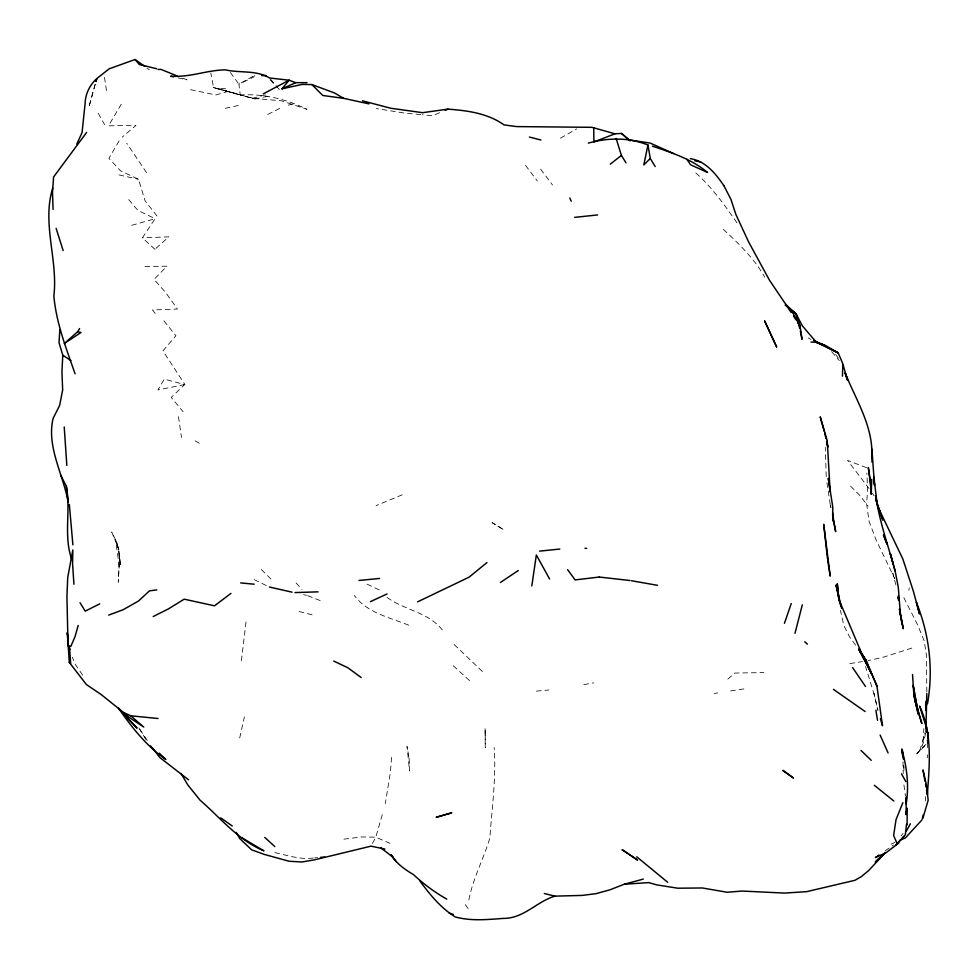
<?xml version="1.0" encoding="UTF-8"?>
<svg xmlns="http://www.w3.org/2000/svg" width="979" height="979" viewBox="0 0 979 979"><rect width="100%" height="100%" fill="white"/><g stroke="black" fill="none" stroke-linecap="round" stroke-linejoin="round"><path stroke-width="0.73" stroke-dasharray="4.89 3.67" d="M902.993 761.686L903.189 773.63M925.4 801.006L925.657 796.563M923.087 741.079L923.858 728.596M391.576 757.354L390.401 772.272L385.298 803.624M927.358 757.685L927.627 754.87M246.023 621.971L240.969 664.08M908.83 590.288L909.246 587.828M925.547 733.43C923.895 741.079 922.169 750.098 915.463 754.907L927.443 742.767L927.272 739.794M239.708 737.933L244.383 716.836M95.22 84.292L88.881 107.188L95.11 84.402M468.855 899.946C472.955 878.273 483.663 858.95 489.855 838.012L489.855 837.926C491.984 807.846 496.304 777.705 494.175 747.466M926.122 729.355L919.562 751.334L927.443 742.767L927.162 739.781M382.251 814.65L375.801 837.18L371.69 844.865M119.12 140.866L108.902 158.329L120.601 170.897L138.516 179.279L145.149 200.928L157.484 216.604M121.249 104.215L108.51 125.814L135.971 125.373L122.265 137.146M155.025 249.388L142.371 237.824L155.098 218.709L137.758 210.314L127.086 197.574M901.169 835.785L903.017 833.386M254.797 75.701L253.218 77.28L238.925 84.17L240.271 95.061L252.252 98.341L281.352 100.751L306.99 109.318C286.541 99.173 263.938 93.654 240.956 94.926L213.569 87.584L210.815 73.009M184.786 384.551L157.949 389.948L164.264 379.13L184.786 384.551L171.215 397.388L183.11 411.706M155.918 248.348L168.829 236.857L142.371 237.824M727.838 679.071L734.96 673.05L763.84 672.597M885.053 850.873L893.509 844.999M560.441 138.137L576.668 128.885M252.949 76.338L238.925 84.17L230.028 72.042M267.708 114.506L281.414 107.568M402.259 494.811L376.034 505.653M891.098 844.155L894.99 842.442M439.693 112.732L432.767 115.718L422.353 114.739M911.853 648.061L882.422 657.484L867.981 660.641M131.7 225.329L155.098 218.709M252.337 98.328L265.59 94.828M288.23 105.169L294.801 103.627M225.219 108.314L241.74 104.753M255.078 98.903L213.569 87.584L255.078 98.903L268.062 96.223M583.79 684.59L593.776 682.889M849.833 663.591L862.364 661.62M714.315 693.487L717.742 692.936M730.579 690.966L746.891 688.433M228.645 91.292L215.882 94.963L189.302 89.407M343.935 839.15L361.618 836.947L375.801 837.18L390.046 843.372M536.382 691.113L548.986 689.999M313.341 857.996C300.259 859.905 287.398 855.291 274.744 852.574M314.773 857.873L317.624 857.628M144.904 266.459L166.968 266.202L154.07 279.382L165.647 292.513L177.456 309.046L152.565 309.951L156.64 315.519M225.635 88.722L217.154 88.453L240.271 95.061M420.86 114.604L404.486 113.062L376.34 108.559M178.08 77.867L186.965 79.825L179.903 77.035M118.985 174.911L138.516 179.279M303.551 594.645L306.488 595.33M299.097 611.52L315.079 615.595M408.671 625.177C389.569 617.419 367.064 612.927 354.251 595.33M866.599 467.717L847.52 460.375L869.034 488.497M307.663 595.697L322.018 601.29M367.101 584.145L380.366 590.496M254.197 579.592L268.246 586.494M146.887 68.371L149.408 69.656M808.25 337.951L810.942 339.383M195.078 440.856L202.09 444.809M387.072 597.41C405.269 610.872 431.445 612.536 444.331 632.875M469.528 680.613L452.616 665.157M454.121 644.512L484.005 673.038M695.824 172.989C712.602 187.846 725.525 206.3 738.178 224.632M723.31 229.331C738.802 243.771 754.283 258.419 764.709 277.155M163.897 320.843L175.914 335.736L162.906 350.886L184.896 384.466M261.32 569.484L272.443 580.584M850.518 486.086L859.293 494.884L868.202 506.119M270.094 79.837L275.27 85.21M276.311 86.287L279.407 89.505M296.074 582.958L301.997 589.395M831.66 351.632L839.333 360.615M270.534 79.14L277.436 87.204M525.466 165.304L537.312 180.968M540.604 169.183L552.511 184.97M465.258 904.633L470.067 911.229M855.597 645.137L849.466 636.717L843.91 625.667L840.386 610.345M835.674 354.41L838.183 357.984M872.362 493.33L874.027 495.753M146.556 172.696L126.719 143.203M82.677 675.216L75.114 664.068L72.311 657.178M147.291 740.479L138.284 727.054L146.495 740.467M98.243 113.307L104.655 124.737M903.837 597.679L917.556 624.7L924.225 640.964L926.403 655.122L926.844 692.74M874.271 694.809L874.014 693.511L877.918 710.338L874.271 694.809L865.546 666.515M895.907 584.928L892.762 573.156L894.806 578.834L875.74 539.123L869.022 521.097L866.635 504.026L867.627 489.512L866.843 473.114M830.902 507.33L830.412 505.091L830.987 508.04M830.253 504.466L826.704 481.093M178.459 416.662L181.519 437.576M104.508 77.292L106.625 91.757M903.935 784.925L905.465 796.086M903.666 765.333L904.045 770.926L903.813 766.496M826.239 476.638L825.309 447.354M927.443 742.767L927.615 748.886M485.241 734.752L485.241 747.883L485.094 727.715L485.241 734.752M119.634 554.836L118.3 582.224L119.634 554.836L117.015 542.231L120.625 566.278L119.634 554.836M409.173 758.382L409.565 771.048L407.019 746.414L409.173 758.382M493.563 523.398L492.033 522.615L504.063 530.018L493.563 523.398M115.644 540.029L111.704 531.976L118.814 549.378L115.644 540.029L119.352 567.343L119.291 552.34L115.644 540.029"/><path stroke-width="1.47" d="M906.052 811.567L906.04 814.614L906.321 797.041M906.064 803.93L906.077 797.836M907.105 824.942L907.178 808.226L907.056 811.114M832.799 520.95L832.75 506.828L828.283 478.327L830.168 491.972L827.255 440.746L820.218 416.834L824.318 431.555M871.799 457.817C873.684 427.04 856.197 400.46 845.207 373.109L847.655 380.366L845.207 373.109M926.807 693.658L926.073 723.469L926.819 732.353M903.127 757.501L903.213 754.711L903.433 759.129M842.454 376.144L842.846 363.833L838.171 352.893L825.505 345.489L816.327 342.246L811.004 342.063M871.322 491.225L868.312 467.485L870.49 481.362L871.224 494.322L871.714 479.367M902.467 837.853L905.379 834.61L906.505 824.11M59.829 329.568L59.046 342.748L62.778 355.181L61.934 371.898L62.668 389.911L59.646 405.416L53.099 418.425C46.368 446.816 63.366 474.472 68.077 502.007L66.364 486.355L60.686 475.145M927.37 794.679L927.394 794.189C929.487 764.587 932.608 733.956 919.624 706.116L926.55 727.886M925.583 705.663L926.048 701.16M906.211 803.722C909.185 785.525 906.884 766.79 901.708 749.192L902.724 755.947M926.44 705.064L925.559 710.473M927.48 703.84C933.587 669.66 929.304 634.502 916.405 602.391L919.514 613.98L913.407 591.34L902.858 559.033L878.469 508.015L875.801 499.253M531.817 585.931L536.345 554.971L549.586 579.005M647.951 144.99L643.79 164.949L650.301 158.463L647.951 144.99C628.665 137.268 608.094 137.623 588.318 143.105M922.291 819.007L923.209 814.981M794.997 633.315L802.315 604.814M52.719 188.139C41.705 223.383 58.189 260.181 53.857 296.062C56.28 323.119 66.254 348.426 75.065 373.819M96.015 81.428L96.811 78.565L109.183 68.824L135.029 59.511L144.623 66.278M78.21 625.483L74.93 636.925L70.818 646.397L68.028 645.394L66.927 596.284L67.735 577.426L72.825 549.965L72.581 563.928L73.927 584.267M95.954 81.477L96.811 78.565C89.75 84.916 85.344 94.033 85.1 103.517L82.065 132.618L76.778 144.072M922.916 818.126L928.178 800.21L926.367 784.742L922.977 769.959L925.057 781.364M784.448 623.28L791.252 603.529M902.871 802.658L896.042 819.607L893.619 835.503L896.788 842.797L898.673 843.066L886.289 852.574L875.373 857.592L879.007 855.071M906.199 831.33L910.384 823.816M77.598 331.795L81.061 332.432L64.296 343.543L77.598 331.795L79.58 328.54M86.654 132.373L53.6 176.954L52.487 192.41L53.086 209.359M368.899 103.86L343.678 98.341L334.549 92.993L311.922 84.561L302.181 84.414L281.989 88.82L289.123 80.192L295.731 82.677L307.002 82.628M900.521 840.006L895.663 845.403L903.862 836.458M885.542 852.538L876.181 861.153M921.839 820.059L905.367 837.889L900.178 840.166M875.189 862.034L883.768 854.288L868.814 870.404L861.361 876.621L854.9 880.305L806.708 891.649L784.546 893.081L742.082 891.049L727.067 892.261L702.396 887.977L677.786 888.21L656.897 884.906L648.673 882.617L624.259 884.221L610.064 889.776L596.003 893.656L582.101 895.418L554.787 896.14L544.312 893.497M486.955 562.57L469.112 577.145L417.654 601.828M610.272 164.154L621.42 155.416L616.121 138.431M230.922 593.409L214.536 605.817L184.187 599.172L168.449 608.889L153.213 616.55M500.44 582.468L518.258 570.537M263.29 93.862L289.123 80.192L269.555 77.99C256.571 69.888 239.831 73.192 225.476 69.864C207.438 70.023 190.318 77.39 171.949 76.215L170.664 76.24L173.626 76.888M99.76 603.847L85.234 611.141L80.033 602.709M370.405 601.644L387.011 593.984M281.989 88.82L295.731 82.677M445.237 110.333L448.003 109.134C467.534 110.603 487.664 113.246 504.05 124.896L516.545 126.585L592.001 127.331L614.959 133.805L621.53 133.45L630.182 140.915M554.787 896.14C536.48 901.769 523.704 918.559 503.39 918.4C487.42 919.562 470.948 921.251 455.333 916.956C440.697 908.035 430.038 894.635 419.967 881.1M614.959 133.805L593.91 141.955L593.715 127.637M108.706 615.093L123.219 609.697L138.48 601.033L149.518 590.851L156.787 589.872M624.259 884.221L643.325 879.105M384.894 849.074L371.004 846.15L314.736 859.795L301.924 861.985L289.099 861.251L264.354 854.434L251.652 849.833L239.671 838.465L236.22 832.383M448.003 109.134L422.573 112.683L390.597 108.216L362.524 100.813M599.038 577.059L575.101 579.923L567.624 569.643M574.563 217.387L597.631 214.927M539.564 551.128L559.817 549.06M358.963 580.474L379.607 578.442M320.476 857.384L324.747 857.004M294.96 592.576L318.065 591.842M158.096 69.46L160.997 69.399L177.077 75.921M261.772 75.603L265.958 75.542M584.977 548.301L586.69 548.362M240.675 582.921L254.136 584.194M68.126 644.586L69.289 662.342L86.336 684.505L101.082 694.478L123.574 712.516L130.733 715.796L158.072 718.513M599.246 577.047L629.974 580.51M343.678 98.341L322.776 95.477L311.922 84.561M631.431 580.731L657.521 585.332M694.821 160.825L700.731 161.963M269.445 587.033L292.048 592.173M156.738 68.763L139.324 64.504L135.029 59.511M529.419 137.072L540.897 139.985M449.153 913.064L453.314 914.435M690.366 158.647C705.59 161.009 715.722 173.772 723.897 185.692M652.43 146.165C671.741 152.7 691.651 159.1 707.511 172.463L690.525 164.766L686.915 159.32M673.613 153.556L650.178 143.069L628.959 139.911L621.53 133.45M813.561 340.374L824.171 345.22L816.327 342.246L802.352 325.848L796.025 313.757L785.146 305.044M333.753 661.094L347.704 667.666L361.141 677.505M241.605 837.596L263.963 850.849C238.154 840.215 220.569 817.967 199.997 800.112L187.772 784.889L181.042 773.508M446.779 899.126C434.762 892.322 423.65 884.049 413.53 874.663C404.89 869.487 396.422 863.588 391.074 854.826L396.226 861.655M865.069 711.5L833.447 689.351M62.778 355.181L70.965 360.578M782.857 770.669L793.553 778.072L783.139 770.351M220.728 817.832L232.256 826.007M893.839 801.006L874.32 785.293M126.793 717.546L137.06 728.119L118.508 708.172C131.737 727.348 146.507 746.047 165.818 759.459L159.259 753.181M188.555 779.835L159.907 757.587L151.769 747.369M380.684 847.679L393.228 857.445M69.289 662.342L70.659 663.407L69.46 646.678M667.69 882.263L636.717 856.796M804.738 641.845L807.43 644.096M130.733 715.796L143.778 727.067L129.473 717.607L123.574 712.516M800.357 330.951L802.009 339.297L800.051 325.958L796.074 313.831L786.161 304.971L791.069 312.374M264.771 837.424L274.83 846.578M861.006 750.452L871.237 760.34M150.546 745.961L153.85 750.244M852.599 667.605L865.497 686.475M793.516 316.082L795.964 319.778M797.604 322.25L800.051 325.958L793.382 313.818L784.534 302.523L769.359 280.018L748.482 241.678L735.841 214.352L731.007 199.557L723.946 185.765M859.085 649.946L865.938 660.323L876.927 685.998L882.507 725.745L880.415 718.745M840.814 605.928L839.284 600.47L861.544 653.03L871.494 673.833L860.198 651.598L865.938 660.323L876.927 685.998M859.011 649.15L865.938 660.323M621.42 155.416L625.997 162.832M650.301 158.463L655.184 166.528M901.488 773.789L905.832 781.634M858.742 649.101L866.77 664.178L860.198 651.598M880.133 735.07L888.088 752.961M68.028 645.394L69.901 649.481M569.802 197.991L571.222 201.184M883.535 535.097L886.998 544.018L883.474 534.999M878.469 508.015L882.862 520.106L875.826 499.192M63.145 250.575L56.133 228.376M843.176 365.106L846.786 377.759M895.173 571.173L890.339 553.673L895.173 571.173L898.269 587.119L900.435 614.518L903.262 628.738L899.432 608.914L902.1 624.467M796.074 313.831L799.647 328.1M841.659 608.351L835.993 584.965L838.709 597.557L837.29 583.692L838.893 600.115M893.068 563.635C886.741 541.607 879.362 519.873 875.85 497.026M913.848 695.004L918.216 714.058L913.848 695.004L912.538 674.507M826.9 442.851L827.879 447.085L826.619 441.456M832.566 514.66L835.674 531.609L832.75 516.875M824.734 433.012L825.995 438.641M875.581 495.741L877.037 503.194L873.855 477.03L874.492 485.4M914.863 695.616L917.666 709.751L921.851 723.579L914.875 699.899L917.666 709.751L913.187 685.312L914.631 694.135M71.846 559.694C63.268 535.66 70.977 510.818 66.364 486.355M898.33 597.435L898.832 600.2L898.171 596.003M925.583 784.216L926.097 787.055M926.623 789.906L927.394 794.189L927.346 791.142M875.887 710.13L877.514 720.311M68.102 638.284L67.208 632.679L68.004 643.093M827.696 560.233L830.216 576.129L823.706 524.328L827.524 558.874M832.591 512.923L833.496 518.76M902.858 755.433L902.222 749.339L902.748 755.164M898.245 597.471L898.551 600.335M72.887 544.85L69.35 504.479M66.829 465.429L64.222 426.942M928.349 739.194L927.688 732.194L927.7 738.276M925.755 724.827L926.183 729.306M874.492 485.168L871.922 449.165L871.995 462.186M451.588 812.851L436.353 817.245L451.588 812.851M823.143 345.122L816.327 342.246L838.171 352.893L823.143 345.122M632.471 856.552L622.069 849.637L637.537 860.1L632.471 856.552M776.604 346.896L764.672 321.026L776.604 346.896"/></g></svg>
